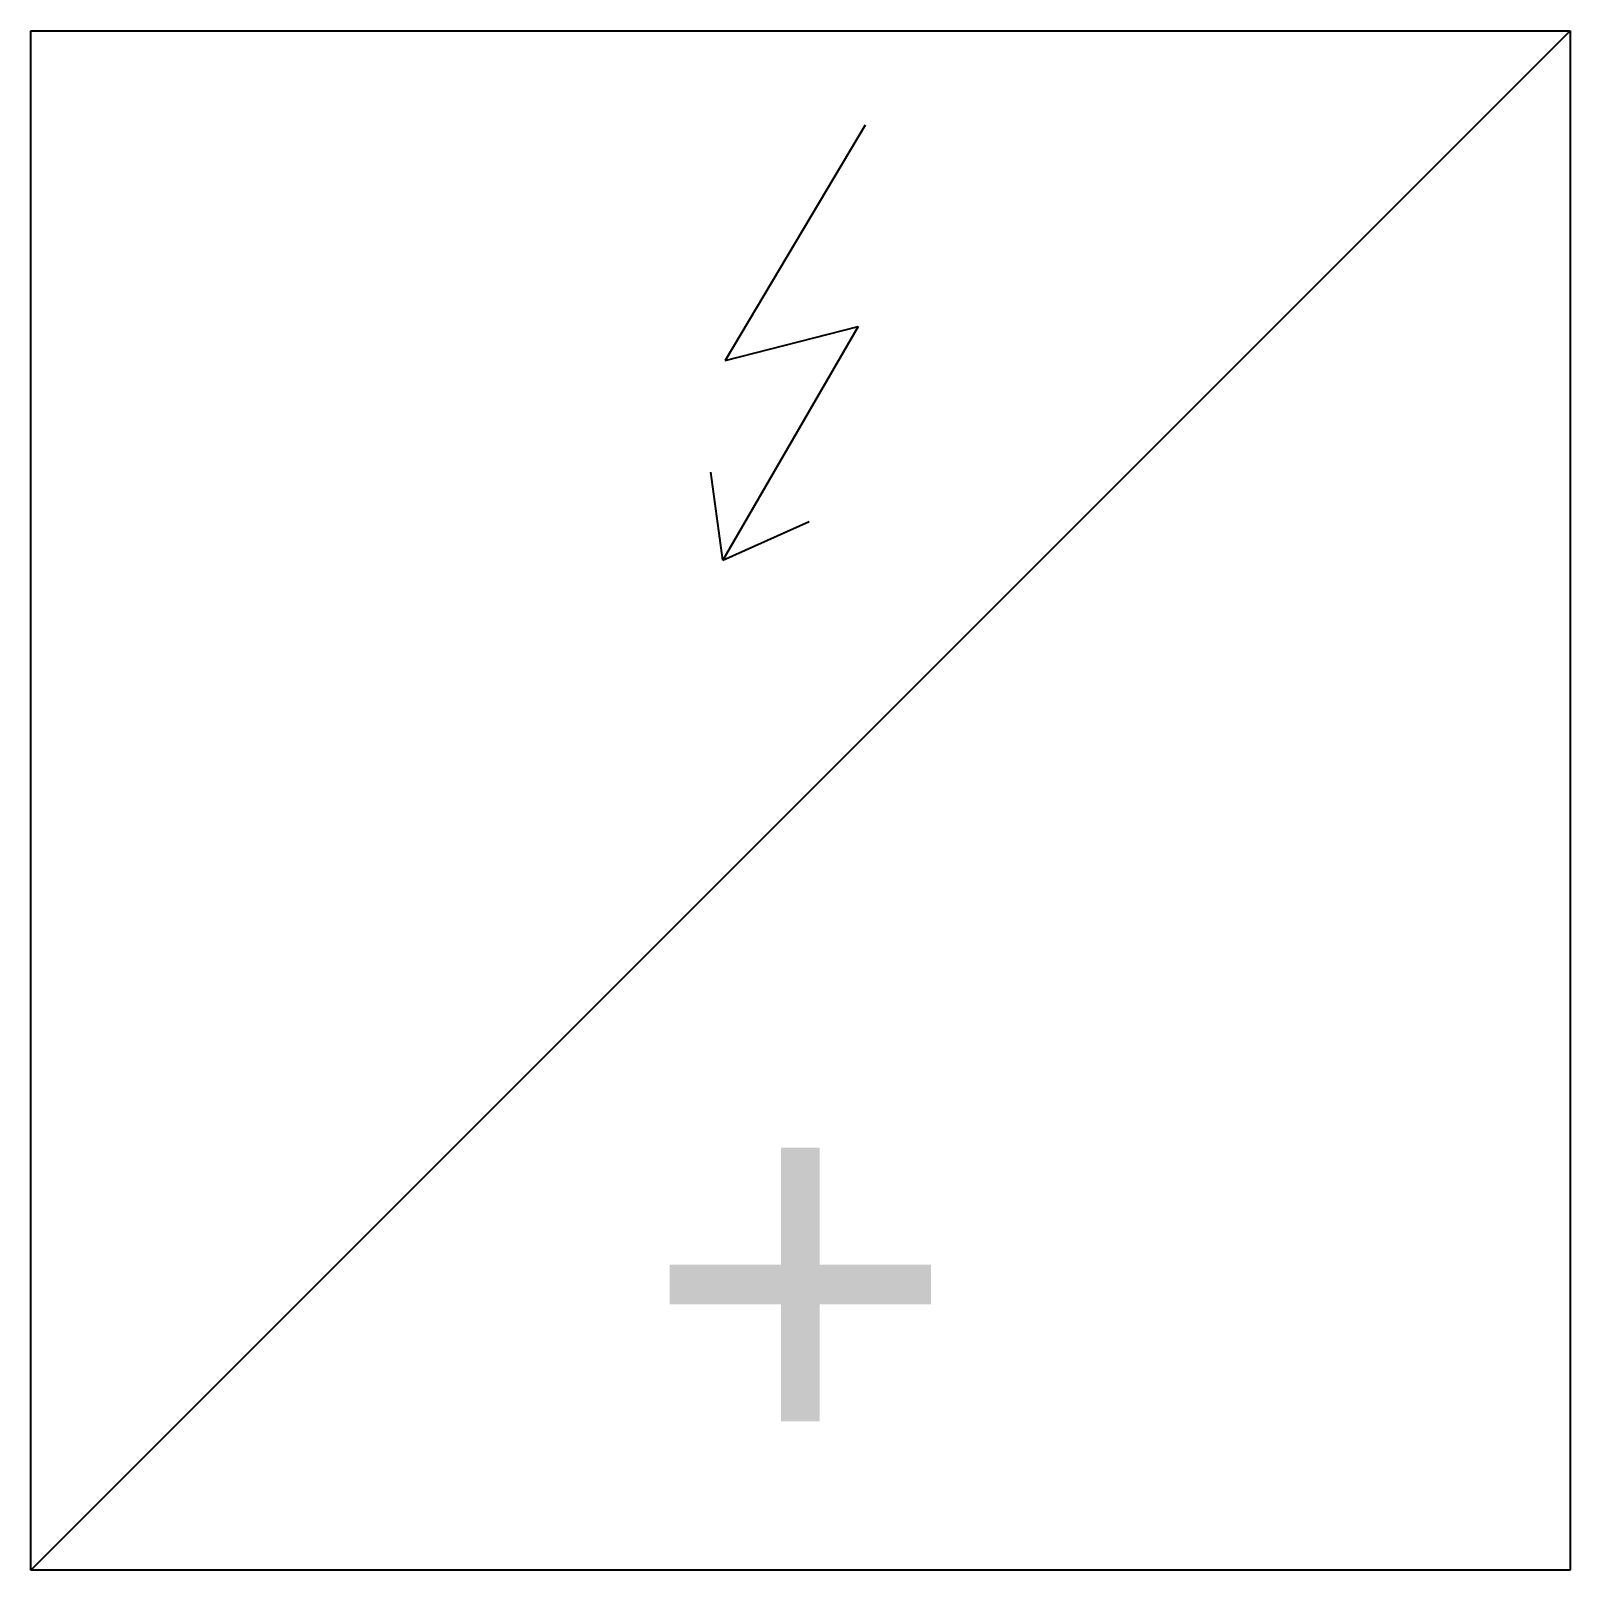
# Model space of a CAD drawing. Header units: millimetres. Extents: x -250 to 250, y -250 to 250.
import ezdxf
from ezdxf.enums import TextEntityAlignment as Align

# ---------------------------------------------------------------- set-up
doc = ezdxf.new("R2010")
doc.units = ezdxf.units.MM
doc.styles.add('EHS_Text', font='arial.ttf')

msp = doc.modelspace()

# ---------------------------------------------------------------- linework, layer by layer
at = {"color": 0, "linetype": 'ByBlock', "lineweight": -2}
for p, q in [((-250, 250), (250, 250)), ((-250, -250), (-250, 250)), ((250, 250), (-250, -250)), ((250, 250), (250, -250)), ((20.98, 219.33), (-24.44, 142.96)), ((18.78, 153.93), (-25.2, 78.03)), ((-24.44, 142.96), (18.78, 153.93)), ((-25.2, 78.03), (-29.17, 106.66)), ((-25.2, 78.03), (2.77, 90.57)), ((250, -250), (-250, -250))]:
    msp.add_line(p, q, dxfattribs=at)

# ---------------------------------------------------------------- texts
at = {"color": 0, "linetype": 'ByBlock', "lineweight": -2, "style": 'EHS_Text'}
msp.add_text('+', height=125, dxfattribs=at).set_placement((0, -155.1), align=Align.MIDDLE_CENTER)

doc.saveas('drawing.dxf')
